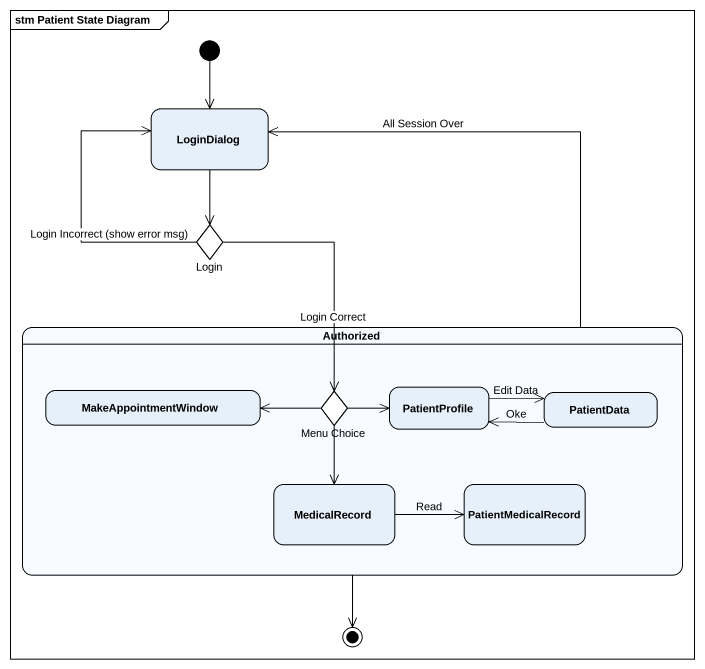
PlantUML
@startuml
mainframe stm Patient State Diagram
hide empty description
state LoginDialog
state Login <<choice>>
state Authorized {
  state MakeAppointmentWindow
  state "Menu Choice" as Menu_Choice <<choice>>
  state PatientProfile
  state PatientData
  state MedicalRecord
  state PatientMedicalRecord
}
[*] --> LoginDialog
LoginDialog --> Login
Login -up-> LoginDialog : Login Incorrect (show error msg)
Login --> Menu_Choice : Login Correct
Authorized -up-> LoginDialog : All Session Over
Menu_Choice -left-> MakeAppointmentWindow
Menu_Choice -right-> PatientProfile
Menu_Choice --> MedicalRecord
PatientProfile -right-> PatientData : Edit Data
PatientData -left-> PatientProfile : Oke
MedicalRecord -right-> PatientMedicalRecord : Read
Authorized --> [*]
@enduml
